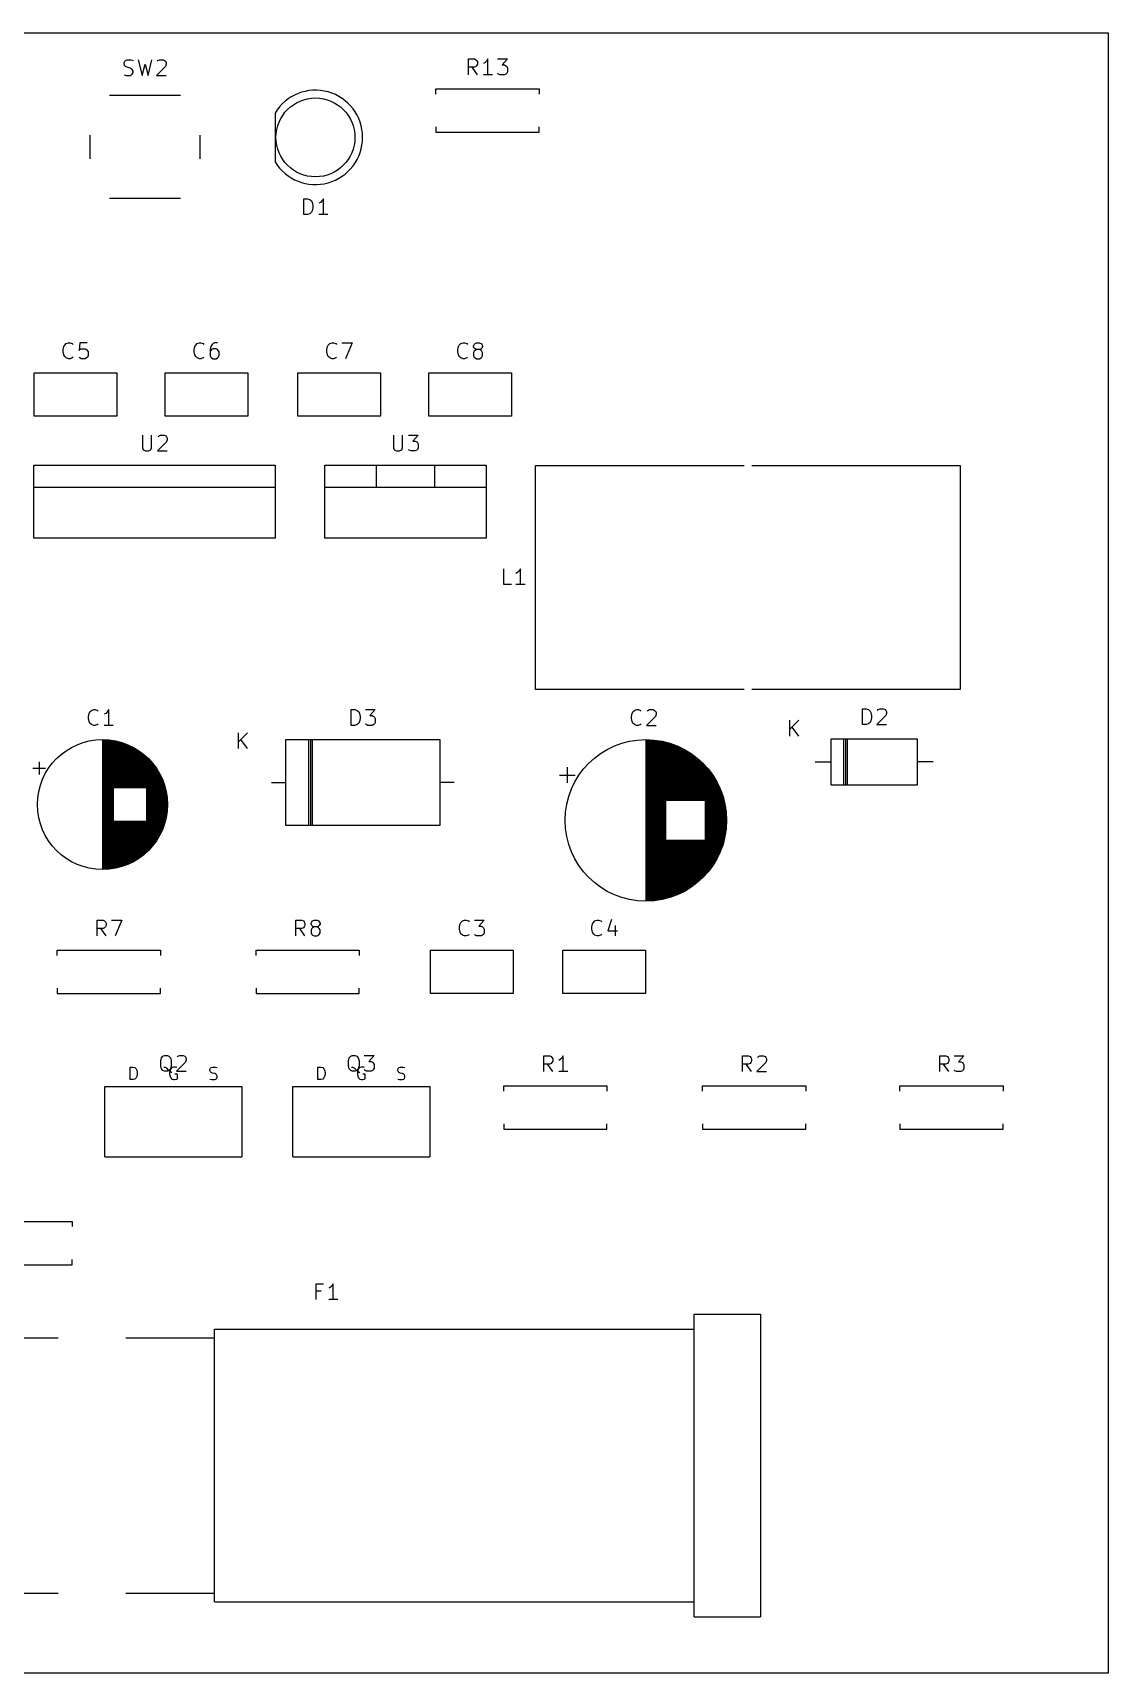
# Model space of a CAD drawing. Header units: millimetres. Extents: x 20 to 124, y -124 to -20.
# Drawn here: x 55.9 to 124, y -124 to -20 of the extents above; entities that cross this region are included whole.
import ezdxf

# ---------------------------------------------------------------- set-up
doc = ezdxf.new("R2010")
doc.units = ezdxf.units.MM
doc.layers.add('Edge.Cuts', color=254, linetype='CONTINUOUS', true_color=0xd0d2cd)
doc.layers.add('F.Silkscreen', color=41, linetype='CONTINUOUS', true_color=0xf2eda1)

msp = doc.modelspace()

# ---------------------------------------------------------------- linework, layer by layer
at = {"layer": 'Edge.Cuts', "linetype": 'CONTINUOUS'}
for p, q in [((20, -20), (124, -20)), ((124, -20), (124, -124)), ((124, -124), (20, -124))]:
    msp.add_line(p, q, dxfattribs=at)
at = {"layer": 'F.Silkscreen', "linetype": 'CONTINUOUS'}
for p, q in [((61.636667, -21.900295), (61.684286, -21.805057)), ((61.684286, -21.805057), (61.731905, -21.757438)), ((61.731905, -21.757438), (61.827143, -21.709819)), ((61.827143, -21.709819), (62.065238, -21.709819)), ((62.065238, -21.709819), (62.208095, -21.757438)), ((62.541429, -21.709819), (62.779524, -22.709819)), ((63.160476, -22.709819), (63.398572, -21.709819)), ((63.731905, -21.805057), (63.779524, -21.757438)), ((63.779524, -21.757438), (63.874762, -21.709819)), ((63.874762, -21.709819), (64.112857, -21.709819)), ((64.112857, -21.709819), (64.208095, -21.757438)), ((64.208095, -21.757438), (64.255714, -21.805057)), ((64.255714, -21.805057), (64.303333, -21.900295)), ((83.455714, -22.659819), (83.455714, -21.659819)), ((83.455714, -21.659819), (83.836666, -21.659819)), ((83.836666, -21.659819), (83.931904, -21.707438)), ((83.931904, -21.707438), (83.979523, -21.755057)), ((83.979523, -21.755057), (84.027142, -21.850295)), ((84.598571, -21.802676), (84.503333, -21.897914)), ((84.693809, -21.659819), (84.598571, -21.802676)), ((84.693809, -22.659819), (84.693809, -21.659819)), ((85.312857, -21.659819), (85.931904, -21.659819)), ((85.931904, -21.659819), (85.598571, -22.040771)), ((61.636667, -21.995533), (61.636667, -21.900295)), ((61.684286, -22.090771), (61.636667, -21.995533)), ((61.636667, -22.6622), (61.779524, -22.709819)), ((61.731905, -22.13839), (61.684286, -22.090771)), ((61.827143, -22.186009), (61.731905, -22.13839)), ((61.779524, -22.709819), (62.017619, -22.709819)), ((62.017619, -22.233628), (61.827143, -22.186009)), ((62.112857, -22.281247), (62.017619, -22.233628)), ((62.017619, -22.709819), (62.112857, -22.6622)), ((62.160476, -22.328866), (62.112857, -22.281247)), ((62.112857, -22.6622), (62.160476, -22.61458)), ((62.208095, -22.424104), (62.160476, -22.328866)), ((62.160476, -22.61458), (62.208095, -22.519342)), ((62.208095, -22.519342), (62.208095, -22.424104)), ((62.779524, -22.709819), (62.97, -21.995533)), ((62.97, -21.995533), (63.160476, -22.709819)), ((64.255714, -22.13839), (63.684286, -22.709819)), ((63.684286, -22.709819), (64.303333, -22.709819)), ((64.303333, -21.995533), (64.255714, -22.13839)), ((64.303333, -21.900295), (64.303333, -21.995533)), ((83.836666, -22.183628), (83.455714, -22.183628)), ((84.027142, -22.659819), (83.693809, -22.183628)), ((83.931904, -22.136009), (83.836666, -22.183628)), ((83.979523, -22.08839), (83.931904, -22.136009)), ((84.027142, -21.993152), (83.979523, -22.08839)), ((84.027142, -21.850295), (84.027142, -21.993152)), ((84.503333, -21.897914), (84.408095, -21.945533)), ((84.979523, -22.659819), (84.408095, -22.659819)), ((85.360476, -22.6122), (85.312857, -22.56458)), ((85.455714, -22.659819), (85.360476, -22.6122)), ((85.741428, -22.659819), (85.455714, -22.659819)), ((85.598571, -22.040771), (85.741428, -22.040771)), ((85.741428, -22.040771), (85.836666, -22.08839)), ((85.836666, -22.6122), (85.741428, -22.659819)), ((85.836666, -22.08839), (85.884285, -22.136009)), ((85.884285, -22.56458), (85.836666, -22.6122)), ((85.884285, -22.136009), (85.931904, -22.231247)), ((85.931904, -22.469342), (85.884285, -22.56458)), ((85.931904, -22.231247), (85.931904, -22.469342)), ((81.4, -23.56), (87.94, -23.56)), ((81.4, -23.89), (81.4, -23.56)), ((87.94, -23.56), (87.94, -23.89)), ((65.22, -23.98), (60.72, -23.98)), ((71.205, -25.085), (71.205, -28.175)), ((81.4, -25.97), (81.4, -26.3)), ((87.94, -26.3), (87.94, -25.97)), ((59.47, -26.48), (59.47, -27.98)), ((66.47, -27.98), (66.47, -26.48)), ((81.4, -26.3), (87.94, -26.3)), ((60.72, -30.48), (65.22, -30.48)), ((73.031905, -31.519819), (73.031905, -30.519819)), ((73.031905, -30.519819), (73.27, -30.519819)), ((73.27, -30.519819), (73.412857, -30.567438)), ((73.412857, -30.567438), (73.508095, -30.662676)), ((73.508095, -30.662676), (73.555714, -30.757914)), ((73.555714, -30.757914), (73.603333, -30.94839)), ((73.603333, -31.091247), (73.555714, -31.281723)), ((73.603333, -30.94839), (73.603333, -31.091247)), ((74.079524, -30.757914), (73.984286, -30.805533)), ((74.174762, -30.662676), (74.079524, -30.757914)), ((74.27, -30.519819), (74.174762, -30.662676)), ((74.27, -31.519819), (74.27, -30.519819)), ((73.27, -31.519819), (73.031905, -31.519819)), ((73.412857, -31.4722), (73.27, -31.519819)), ((73.508095, -31.376961), (73.412857, -31.4722)), ((73.555714, -31.281723), (73.508095, -31.376961)), ((74.555714, -31.519819), (73.984286, -31.519819)), ((57.784286, -40.08839), (57.831905, -39.897914)), ((57.784286, -40.231247), (57.784286, -40.08839)), ((57.831905, -40.421723), (57.784286, -40.231247)), ((57.831905, -39.897914), (57.879524, -39.802676)), ((57.879524, -40.516961), (57.831905, -40.421723)), ((57.879524, -39.802676), (57.974762, -39.707438)), ((57.974762, -40.6122), (57.879524, -40.516961)), ((57.974762, -39.707438), (58.117619, -39.659819)), ((58.117619, -39.659819), (58.212857, -39.659819)), ((58.212857, -39.659819), (58.355714, -39.707438)), ((58.355714, -39.707438), (58.403333, -39.755057)), ((58.831905, -39.659819), (58.784286, -40.136009)), ((58.784286, -40.136009), (58.831905, -40.08839)), ((59.308095, -39.659819), (58.831905, -39.659819)), ((58.831905, -40.08839), (58.927143, -40.040771)), ((58.927143, -40.040771), (59.165238, -40.040771)), ((59.165238, -40.040771), (59.260476, -40.08839)), ((59.260476, -40.08839), (59.308095, -40.136009)), ((59.308095, -40.136009), (59.355714, -40.231247)), ((59.355714, -40.469342), (59.308095, -40.56458)), ((59.355714, -40.231247), (59.355714, -40.469342)), ((66.084286, -40.08839), (66.131905, -39.897914)), ((66.084286, -40.231247), (66.084286, -40.08839)), ((66.131905, -40.421723), (66.084286, -40.231247)), ((66.131905, -39.897914), (66.179524, -39.802676)), ((66.179524, -40.516961), (66.131905, -40.421723)), ((66.179524, -39.802676), (66.274762, -39.707438)), ((66.274762, -40.6122), (66.179524, -40.516961)), ((66.274762, -39.707438), (66.417619, -39.659819)), ((66.417619, -39.659819), (66.512857, -39.659819)), ((66.512857, -39.659819), (66.655714, -39.707438)), ((66.655714, -39.707438), (66.703333, -39.755057)), ((67.131905, -39.897914), (67.084286, -40.08839)), ((67.084286, -40.08839), (67.084286, -40.469342)), ((67.131905, -40.136009), (67.084286, -40.231247)), ((67.084286, -40.469342), (67.131905, -40.56458)), ((67.227143, -39.755057), (67.131905, -39.897914)), ((67.179524, -40.08839), (67.131905, -40.136009)), ((67.274762, -40.040771), (67.179524, -40.08839)), ((67.274762, -39.707438), (67.227143, -39.755057)), ((67.37, -39.659819), (67.274762, -39.707438)), ((67.465238, -40.040771), (67.274762, -40.040771)), ((67.560476, -39.659819), (67.37, -39.659819)), ((67.560476, -40.08839), (67.465238, -40.040771)), ((67.608095, -40.136009), (67.560476, -40.08839)), ((67.655714, -40.231247), (67.608095, -40.136009)), ((67.608095, -40.56458), (67.655714, -40.469342)), ((67.655714, -40.469342), (67.655714, -40.231247)), ((74.484286, -40.08839), (74.531905, -39.897914)), ((74.484286, -40.231247), (74.484286, -40.08839)), ((74.531905, -40.421723), (74.484286, -40.231247)), ((74.531905, -39.897914), (74.579524, -39.802676)), ((74.579524, -40.516961), (74.531905, -40.421723)), ((74.579524, -39.802676), (74.674762, -39.707438)), ((74.674762, -40.6122), (74.579524, -40.516961)), ((74.674762, -39.707438), (74.817619, -39.659819)), ((74.817619, -39.659819), (74.912857, -39.659819)), ((74.912857, -39.659819), (75.055714, -39.707438)), ((75.055714, -39.707438), (75.103333, -39.755057)), ((75.436667, -39.659819), (76.103333, -39.659819)), ((76.103333, -39.659819), (75.674762, -40.659819)), ((82.784286, -40.08839), (82.831905, -39.897914)), ((82.784286, -40.231247), (82.784286, -40.08839)), ((82.831905, -40.421723), (82.784286, -40.231247)), ((82.831905, -39.897914), (82.879524, -39.802676)), ((82.879524, -40.516961), (82.831905, -40.421723)), ((82.879524, -39.802676), (82.974762, -39.707438)), ((82.974762, -40.6122), (82.879524, -40.516961)), ((82.974762, -39.707438), (83.117619, -39.659819)), ((83.117619, -39.659819), (83.212857, -39.659819)), ((83.212857, -39.659819), (83.355714, -39.707438)), ((83.355714, -39.707438), (83.403333, -39.755057)), ((83.784286, -39.850295), (83.831905, -39.755057)), ((83.784286, -39.897914), (83.784286, -39.850295)), ((83.831905, -39.993152), (83.784286, -39.897914)), ((83.831905, -40.183628), (83.784286, -40.278866)), ((83.784286, -40.278866), (83.784286, -40.469342)), ((83.784286, -40.469342), (83.831905, -40.56458)), ((83.831905, -39.755057), (83.879524, -39.707438)), ((83.879524, -40.040771), (83.831905, -39.993152)), ((83.879524, -40.136009), (83.831905, -40.183628)), ((83.879524, -39.707438), (83.974762, -39.659819)), ((83.974762, -40.08839), (83.879524, -40.040771)), ((83.974762, -40.08839), (83.879524, -40.136009)), ((83.974762, -39.659819), (84.165238, -39.659819)), ((84.165238, -40.08839), (83.974762, -40.08839)), ((84.165238, -39.659819), (84.260476, -39.707438)), ((84.260476, -40.040771), (84.165238, -40.08839)), ((84.260476, -40.136009), (84.165238, -40.08839)), ((84.260476, -39.707438), (84.308095, -39.755057)), ((84.308095, -39.993152), (84.260476, -40.040771)), ((84.308095, -40.183628), (84.260476, -40.136009)), ((84.308095, -39.755057), (84.355714, -39.850295)), ((84.355714, -39.897914), (84.308095, -39.993152)), ((84.355714, -40.278866), (84.308095, -40.183628)), ((84.308095, -40.56458), (84.355714, -40.469342)), ((84.355714, -39.850295), (84.355714, -39.897914)), ((84.355714, -40.469342), (84.355714, -40.278866)), ((55.95, -41.56), (61.19, -41.56)), ((55.95, -44.3), (55.95, -41.56)), ((58.117619, -40.659819), (57.974762, -40.6122)), ((58.212857, -40.659819), (58.117619, -40.659819)), ((58.355714, -40.6122), (58.212857, -40.659819)), ((58.403333, -40.56458), (58.355714, -40.6122)), ((58.831905, -40.6122), (58.784286, -40.56458)), ((58.927143, -40.659819), (58.831905, -40.6122)), ((59.165238, -40.659819), (58.927143, -40.659819)), ((59.260476, -40.6122), (59.165238, -40.659819)), ((59.308095, -40.56458), (59.260476, -40.6122)), ((61.19, -41.56), (61.19, -44.3)), ((64.25, -41.56), (69.49, -41.56)), ((64.25, -44.3), (64.25, -41.56)), ((66.417619, -40.659819), (66.274762, -40.6122)), ((66.512857, -40.659819), (66.417619, -40.659819)), ((66.655714, -40.6122), (66.512857, -40.659819)), ((66.703333, -40.56458), (66.655714, -40.6122)), ((67.131905, -40.56458), (67.179524, -40.6122)), ((67.179524, -40.6122), (67.274762, -40.659819)), ((67.274762, -40.659819), (67.465238, -40.659819)), ((67.465238, -40.659819), (67.560476, -40.6122)), ((67.560476, -40.6122), (67.608095, -40.56458)), ((69.49, -41.56), (69.49, -44.3)), ((72.65, -41.56), (77.89, -41.56)), ((72.65, -44.3), (72.65, -41.56)), ((74.817619, -40.659819), (74.674762, -40.6122)), ((74.912857, -40.659819), (74.817619, -40.659819)), ((75.055714, -40.6122), (74.912857, -40.659819)), ((75.103333, -40.56458), (75.055714, -40.6122)), ((77.89, -41.56), (77.89, -44.3)), ((80.95, -41.56), (86.19, -41.56)), ((80.95, -44.3), (80.95, -41.56)), ((83.117619, -40.659819), (82.974762, -40.6122)), ((83.212857, -40.659819), (83.117619, -40.659819)), ((83.355714, -40.6122), (83.212857, -40.659819)), ((83.403333, -40.56458), (83.355714, -40.6122)), ((83.831905, -40.56458), (83.879524, -40.6122)), ((83.879524, -40.6122), (83.974762, -40.659819)), ((83.974762, -40.659819), (84.165238, -40.659819)), ((84.165238, -40.659819), (84.260476, -40.6122)), ((84.260476, -40.6122), (84.308095, -40.56458)), ((86.19, -41.56), (86.19, -44.3)), ((61.19, -44.3), (55.95, -44.3)), ((69.49, -44.3), (64.25, -44.3)), ((77.89, -44.3), (72.65, -44.3)), ((86.19, -44.3), (80.95, -44.3)), ((62.808095, -45.509819), (62.808095, -46.319342)), ((63.379523, -46.319342), (63.379523, -45.509819)), ((63.808095, -45.605057), (63.855714, -45.557438)), ((63.855714, -45.557438), (63.950952, -45.509819)), ((63.950952, -45.509819), (64.189047, -45.509819)), ((64.189047, -45.509819), (64.284285, -45.557438)), ((64.284285, -45.557438), (64.331904, -45.605057)), ((64.331904, -45.605057), (64.379523, -45.700295)), ((64.379523, -45.700295), (64.379523, -45.795533)), ((78.708095, -45.509819), (78.708095, -46.319342)), ((79.279523, -46.319342), (79.279523, -45.509819)), ((79.660476, -45.509819), (80.279523, -45.509819)), ((80.279523, -45.509819), (79.94619, -45.890771)), ((62.808095, -46.319342), (62.855714, -46.41458)), ((62.855714, -46.41458), (62.903333, -46.4622)), ((62.903333, -46.4622), (62.998571, -46.509819)), ((62.998571, -46.509819), (63.189047, -46.509819)), ((63.189047, -46.509819), (63.284285, -46.4622)), ((63.284285, -46.4622), (63.331904, -46.41458)), ((63.331904, -46.41458), (63.379523, -46.319342)), ((64.331904, -45.93839), (63.760476, -46.509819)), ((63.760476, -46.509819), (64.379523, -46.509819)), ((64.379523, -45.795533), (64.331904, -45.93839)), ((78.708095, -46.319342), (78.755714, -46.41458)), ((78.755714, -46.41458), (78.803333, -46.4622)), ((78.803333, -46.4622), (78.898571, -46.509819)), ((78.898571, -46.509819), (79.089047, -46.509819)), ((79.089047, -46.509819), (79.184285, -46.4622)), ((79.184285, -46.4622), (79.231904, -46.41458)), ((79.231904, -46.41458), (79.279523, -46.319342)), ((79.708095, -46.4622), (79.660476, -46.41458)), ((79.803333, -46.509819), (79.708095, -46.4622)), ((80.089047, -46.509819), (79.803333, -46.509819)), ((79.94619, -45.890771), (80.089047, -45.890771)), ((80.089047, -45.890771), (80.184285, -45.93839)), ((80.184285, -46.4622), (80.089047, -46.509819)), ((80.184285, -45.93839), (80.231904, -45.986009)), ((80.231904, -46.41458), (80.184285, -46.4622)), ((80.231904, -45.986009), (80.279523, -46.081247)), ((80.279523, -46.319342), (80.231904, -46.41458)), ((80.279523, -46.081247), (80.279523, -46.319342)), ((55.92, -47.42), (71.22, -47.42)), ((55.92, -52.04), (55.92, -47.42)), ((71.22, -47.42), (71.22, -52.04)), ((74.36, -47.42), (84.58, -47.42)), ((74.36, -52.04), (74.36, -47.42)), ((77.62, -47.42), (77.62, -48.8)), ((81.32, -47.42), (81.32, -48.8)), ((84.58, -47.42), (84.58, -52.04)), ((87.715, -47.425), (100.923, -47.425)), ((87.715, -61.635), (87.715, -47.425)), ((101.417, -47.425), (114.625, -47.425)), ((114.625, -47.425), (114.625, -61.635)), ((55.92, -48.8), (71.22, -48.8)), ((74.36, -48.8), (84.58, -48.8)), ((71.22, -52.04), (55.92, -52.04)), ((84.58, -52.04), (74.36, -52.04)), ((85.712143, -54.984819), (85.712143, -53.984819)), ((86.759762, -53.984819), (86.664524, -54.127676)), ((86.759762, -54.984819), (86.759762, -53.984819)), ((86.188333, -54.984819), (85.712143, -54.984819)), ((86.569286, -54.222914), (86.474048, -54.270533)), ((87.045476, -54.984819), (86.474048, -54.984819)), ((86.664524, -54.127676), (86.569286, -54.222914)), ((100.923, -61.635), (87.715, -61.635)), ((114.625, -61.635), (101.417, -61.635)), ((59.384237, -63.33839), (59.431856, -63.147914)), ((59.384237, -63.481247), (59.384237, -63.33839)), ((59.431856, -63.147914), (59.479475, -63.052676)), ((59.479475, -63.052676), (59.574713, -62.957438)), ((59.574713, -62.957438), (59.71757, -62.909819)), ((59.71757, -62.909819), (59.812808, -62.909819)), ((59.812808, -62.909819), (59.955665, -62.957438)), ((59.955665, -62.957438), (60.003284, -63.005057)), ((60.479475, -63.147914), (60.384237, -63.195533)), ((60.574713, -63.052676), (60.479475, -63.147914)), ((60.669951, -62.909819), (60.574713, -63.052676)), ((60.669951, -63.909819), (60.669951, -62.909819)), ((76.031905, -63.909819), (76.031905, -62.909819)), ((76.031905, -62.909819), (76.27, -62.909819)), ((76.27, -62.909819), (76.412857, -62.957438)), ((76.412857, -62.957438), (76.508095, -63.052676)), ((76.508095, -63.052676), (76.555714, -63.147914)), ((76.555714, -63.147914), (76.603333, -63.33839)), ((76.603333, -63.33839), (76.603333, -63.481247)), ((76.936667, -62.909819), (77.555714, -62.909819)), ((77.555714, -62.909819), (77.222381, -63.290771)), ((77.222381, -63.290771), (77.365238, -63.290771)), ((77.365238, -63.290771), (77.460476, -63.33839)), ((77.460476, -63.33839), (77.508095, -63.386009)), ((77.508095, -63.386009), (77.555714, -63.481247)), ((93.784263, -63.33839), (93.831882, -63.147914)), ((93.784263, -63.481247), (93.784263, -63.33839)), ((93.831882, -63.147914), (93.879501, -63.052676)), ((93.879501, -63.052676), (93.974739, -62.957438)), ((93.974739, -62.957438), (94.117596, -62.909819)), ((94.117596, -62.909819), (94.212834, -62.909819)), ((94.212834, -62.909819), (94.355691, -62.957438)), ((94.355691, -62.957438), (94.40331, -63.005057)), ((95.308072, -63.33839), (94.736644, -63.909819)), ((94.784263, -63.005057), (94.831882, -62.957438)), ((94.831882, -62.957438), (94.92712, -62.909819)), ((94.92712, -62.909819), (95.165215, -62.909819)), ((95.165215, -62.909819), (95.260453, -62.957438)), ((95.260453, -62.957438), (95.308072, -63.005057)), ((95.308072, -63.005057), (95.355691, -63.100295)), ((95.355691, -63.195533), (95.308072, -63.33839)), ((95.355691, -63.100295), (95.355691, -63.195533)), ((108.431905, -63.859819), (108.431905, -62.859819)), ((108.431905, -62.859819), (108.67, -62.859819)), ((108.67, -62.859819), (108.812857, -62.907438)), ((108.812857, -62.907438), (108.908095, -63.002676)), ((108.908095, -63.002676), (108.955714, -63.097914)), ((108.955714, -63.097914), (109.003333, -63.28839)), ((109.003333, -63.431247), (108.955714, -63.621723)), ((109.003333, -63.28839), (109.003333, -63.431247)), ((109.908095, -63.28839), (109.336667, -63.859819)), ((109.384286, -62.955057), (109.431905, -62.907438)), ((109.431905, -62.907438), (109.527143, -62.859819)), ((109.527143, -62.859819), (109.765238, -62.859819)), ((109.765238, -62.859819), (109.860476, -62.907438)), ((109.860476, -62.907438), (109.908095, -62.955057)), ((109.908095, -62.955057), (109.955714, -63.050295)), ((109.955714, -63.145533), (109.908095, -63.28839)), ((109.955714, -63.050295), (109.955714, -63.145533)), ((59.431856, -63.671723), (59.384237, -63.481247)), ((59.479475, -63.766961), (59.431856, -63.671723)), ((59.574713, -63.8622), (59.479475, -63.766961)), ((59.71757, -63.909819), (59.574713, -63.8622)), ((59.812808, -63.909819), (59.71757, -63.909819)), ((59.955665, -63.8622), (59.812808, -63.909819)), ((60.003284, -63.81458), (59.955665, -63.8622)), ((60.955665, -63.909819), (60.384237, -63.909819)), ((68.888095, -65.384819), (68.888095, -64.384819)), ((69.459523, -64.384819), (68.888095, -64.956247)), ((76.27, -63.909819), (76.031905, -63.909819)), ((76.412857, -63.8622), (76.27, -63.909819)), ((76.508095, -63.766961), (76.412857, -63.8622)), ((76.555714, -63.671723), (76.508095, -63.766961)), ((76.603333, -63.481247), (76.555714, -63.671723)), ((76.984286, -63.8622), (76.936667, -63.81458)), ((77.079524, -63.909819), (76.984286, -63.8622)), ((77.365238, -63.909819), (77.079524, -63.909819)), ((77.460476, -63.8622), (77.365238, -63.909819)), ((77.508095, -63.81458), (77.460476, -63.8622)), ((77.555714, -63.719342), (77.508095, -63.81458)), ((77.555714, -63.481247), (77.555714, -63.719342)), ((93.831882, -63.671723), (93.784263, -63.481247)), ((93.879501, -63.766961), (93.831882, -63.671723)), ((93.974739, -63.8622), (93.879501, -63.766961)), ((94.117596, -63.909819), (93.974739, -63.8622)), ((94.212834, -63.909819), (94.117596, -63.909819)), ((94.355691, -63.8622), (94.212834, -63.909819)), ((94.40331, -63.81458), (94.355691, -63.8622)), ((94.736644, -63.909819), (95.355691, -63.909819)), ((103.828095, -64.584819), (103.828095, -63.584819)), ((104.399523, -63.584819), (103.828095, -64.156247)), ((104.399523, -64.584819), (103.970952, -64.01339)), ((108.67, -63.859819), (108.431905, -63.859819)), ((108.812857, -63.8122), (108.67, -63.859819)), ((108.908095, -63.716961), (108.812857, -63.8122)), ((108.955714, -63.621723), (108.908095, -63.716961)), ((109.336667, -63.859819), (109.955714, -63.859819)), ((60.2673, -64.85), (60.2673, -73.01)), ((60.3073, -64.85), (60.3073, -73.01)), ((60.3473, -64.851), (60.3473, -73.009)), ((60.3873, -64.852), (60.3873, -73.008)), ((60.4273, -64.853), (60.4273, -73.007)), ((60.4673, -64.855), (60.4673, -73.005)), ((60.5073, -64.857), (60.5073, -73.003)), ((60.5473, -64.86), (60.5473, -73)), ((60.5873, -64.862), (60.5873, -72.998)), ((60.6273, -64.866), (60.6273, -72.994)), ((60.6673, -64.869), (60.6673, -72.991)), ((60.7073, -64.874), (60.7073, -72.986)), ((60.7473, -64.878), (60.7473, -72.982)), ((60.7873, -64.883), (60.7873, -72.977)), ((60.8273, -64.888), (60.8273, -72.972)), ((60.8673, -64.894), (60.8673, -72.966)), ((60.9073, -64.9), (60.9073, -72.96)), ((60.9473, -64.907), (60.9473, -72.953)), ((60.9873, -64.913), (60.9873, -67.89)), ((61.0273, -64.921), (61.0273, -67.89)), ((61.0673, -64.928), (61.0673, -67.89)), ((61.1073, -64.937), (61.1073, -67.89)), ((61.1473, -64.945), (61.1473, -67.89)), ((61.1873, -64.954), (61.1873, -67.89)), ((61.2273, -64.963), (61.2273, -67.89)), ((61.2673, -64.973), (61.2673, -67.89)), ((61.3073, -64.983), (61.3073, -67.89)), ((61.3473, -64.994), (61.3473, -67.89)), ((61.3873, -65.005), (61.3873, -67.89)), ((61.4273, -65.017), (61.4273, -67.89)), ((61.4673, -65.029), (61.4673, -67.89)), ((61.5073, -65.041), (61.5073, -67.89)), ((61.5473, -65.054), (61.5473, -67.89)), ((61.5873, -65.067), (61.5873, -67.89)), ((61.6273, -65.081), (61.6273, -67.89)), ((61.6673, -65.095), (61.6673, -67.89)), ((61.7073, -65.11), (61.7073, -67.89)), ((61.7473, -65.125), (61.7473, -67.89)), ((61.7873, -65.141), (61.7873, -67.89)), ((61.8273, -65.157), (61.8273, -67.89)), ((61.8673, -65.173), (61.8673, -67.89)), ((61.9073, -65.19), (61.9073, -67.89)), ((61.9473, -65.208), (61.9473, -67.89)), ((61.9873, -65.226), (61.9873, -67.89)), ((62.0273, -65.245), (62.0273, -67.89)), ((62.0673, -65.264), (62.0673, -67.89)), ((62.1073, -65.284), (62.1073, -67.89)), ((62.1473, -65.304), (62.1473, -67.89)), ((62.1873, -65.325), (62.1873, -67.89)), ((62.2273, -65.346), (62.2273, -67.89)), ((62.2673, -65.368), (62.2673, -67.89)), ((62.3073, -65.391), (62.3073, -67.89)), ((62.3473, -65.414), (62.3473, -67.89)), ((62.3873, -65.437), (62.3873, -67.89)), ((62.4273, -65.462), (62.4273, -67.89)), ((62.4673, -65.487), (62.4673, -67.89)), ((62.5073, -65.512), (62.5073, -67.89)), ((69.459523, -65.384819), (69.030952, -64.81339)), ((71.9, -64.81), (81.64, -64.81)), ((71.9, -70.25), (71.9, -64.81)), ((73.325, -64.81), (73.325, -70.25)), ((73.445, -64.81), (73.445, -70.25)), ((73.565, -64.81), (73.565, -70.25)), ((81.64, -64.81), (81.64, -70.25)), ((94.7023, -64.85), (94.7023, -75.01)), ((94.7423, -64.85), (94.7423, -75.01)), ((94.7823, -64.851), (94.7823, -75.009)), ((94.8223, -64.851), (94.8223, -75.009)), ((94.8623, -64.853), (94.8623, -75.007)), ((94.9023, -64.854), (94.9023, -75.006)), ((94.9423, -64.856), (94.9423, -75.004)), ((94.9823, -64.858), (94.9823, -75.002)), ((95.0223, -64.86), (95.0223, -75)), ((95.0623, -64.863), (95.0623, -74.997)), ((95.1023, -64.866), (95.1023, -74.994)), ((95.1423, -64.869), (95.1423, -74.991)), ((95.1823, -64.873), (95.1823, -74.987)), ((95.2223, -64.876), (95.2223, -74.984)), ((95.2623, -64.881), (95.2623, -74.979)), ((95.3023, -64.885), (95.3023, -74.975)), ((95.3423, -64.89), (95.3423, -74.97)), ((95.3823, -64.895), (95.3823, -74.965)), ((95.4223, -64.901), (95.4223, -74.959)), ((95.4623, -64.907), (95.4623, -74.953)), ((95.5023, -64.913), (95.5023, -74.947)), ((95.5423, -64.919), (95.5423, -74.941)), ((95.5823, -64.926), (95.5823, -74.934)), ((95.6223, -64.933), (95.6223, -74.927)), ((95.6623, -64.941), (95.6623, -74.919)), ((95.7023, -64.949), (95.7023, -74.911)), ((95.7423, -64.957), (95.7423, -74.903)), ((95.7823, -64.965), (95.7823, -74.895)), ((95.8223, -64.974), (95.8223, -74.886)), ((95.8623, -64.983), (95.8623, -74.877)), ((95.9023, -64.993), (95.9023, -74.867)), ((95.9423, -65.002), (95.9423, -74.858)), ((95.9823, -65.013), (95.9823, -68.69)), ((96.0223, -65.023), (96.0223, -68.69)), ((96.0623, -65.034), (96.0623, -68.69)), ((96.1023, -65.045), (96.1023, -68.69)), ((96.1423, -65.057), (96.1423, -68.69)), ((96.1823, -65.069), (96.1823, -68.69)), ((96.2223, -65.081), (96.2223, -68.69)), ((96.2623, -65.093), (96.2623, -68.69)), ((96.3023, -65.106), (96.3023, -68.69)), ((96.3423, -65.12), (96.3423, -68.69)), ((96.3823, -65.133), (96.3823, -68.69)), ((96.4223, -65.148), (96.4223, -68.69)), ((96.4623, -65.162), (96.4623, -68.69)), ((96.5023, -65.177), (96.5023, -68.69)), ((96.5423, -65.192), (96.5423, -68.69)), ((96.5823, -65.208), (96.5823, -68.69)), ((96.6223, -65.224), (96.6223, -68.69)), ((96.6623, -65.24), (96.6623, -68.69)), ((96.7023, -65.257), (96.7023, -68.69)), ((96.7423, -65.274), (96.7423, -68.69)), ((96.7823, -65.292), (96.7823, -68.69)), ((96.8223, -65.31), (96.8223, -68.69)), ((96.8623, -65.328), (96.8623, -68.69)), ((96.9023, -65.347), (96.9023, -68.69)), ((96.9423, -65.366), (96.9423, -68.69)), ((96.9823, -65.386), (96.9823, -68.69)), ((97.0223, -65.406), (97.0223, -68.69)), ((97.0623, -65.426), (97.0623, -68.69)), ((97.1023, -65.447), (97.1023, -68.69)), ((97.1423, -65.469), (97.1423, -68.69)), ((97.1823, -65.491), (97.1823, -68.69)), ((97.2223, -65.513), (97.2223, -68.69)), ((106.45, -64.76), (111.89, -64.76)), ((106.45, -67.7), (106.45, -64.76)), ((107.23, -64.76), (107.23, -67.7)), ((107.35, -64.76), (107.35, -67.7)), ((107.47, -64.76), (107.47, -67.7)), ((111.89, -64.76), (111.89, -67.7)), ((56.257602, -66.215), (56.257602, -67.015)), ((62.5473, -65.538), (62.5473, -67.89)), ((62.5873, -65.565), (62.5873, -67.89)), ((62.6273, -65.593), (62.6273, -67.89)), ((62.6673, -65.621), (62.6673, -67.89)), ((62.7073, -65.65), (62.7073, -67.89)), ((62.7473, -65.68), (62.7473, -67.89)), ((62.7873, -65.711), (62.7873, -67.89)), ((62.8273, -65.742), (62.8273, -67.89)), ((62.8673, -65.774), (62.8673, -67.89)), ((62.9073, -65.807), (62.9073, -67.89)), ((62.9473, -65.841), (62.9473, -67.89)), ((62.9873, -65.875), (62.9873, -67.89)), ((63.0273, -65.911), (63.0273, -67.89)), ((63.0673, -65.948), (63.0673, -71.912)), ((63.1073, -65.985), (63.1073, -71.875)), ((63.1473, -66.024), (63.1473, -71.836)), ((63.1873, -66.063), (63.1873, -71.797)), ((63.2273, -66.104), (63.2273, -71.756)), ((63.2673, -66.146), (63.2673, -71.714)), ((63.3073, -66.189), (63.3073, -71.671)), ((63.3473, -66.234), (63.3473, -71.626)), ((63.3873, -66.279), (63.3873, -71.581)), ((63.4273, -66.326), (63.4273, -71.534)), ((63.4673, -66.375), (63.4673, -71.485)), ((63.5073, -66.425), (63.5073, -71.435)), ((63.5473, -66.477), (63.5473, -71.383)), ((63.5873, -66.53), (63.5873, -71.33)), ((89.722654, -66.555), (89.722654, -67.555)), ((97.2623, -65.536), (97.2623, -68.69)), ((97.3023, -65.559), (97.3023, -68.69)), ((97.3423, -65.583), (97.3423, -68.69)), ((97.3823, -65.607), (97.3823, -68.69)), ((97.4223, -65.632), (97.4223, -68.69)), ((97.4623, -65.658), (97.4623, -68.69)), ((97.5023, -65.683), (97.5023, -68.69)), ((97.5423, -65.71), (97.5423, -68.69)), ((97.5823, -65.737), (97.5823, -68.69)), ((97.6223, -65.764), (97.6223, -68.69)), ((97.6623, -65.792), (97.6623, -68.69)), ((97.7023, -65.821), (97.7023, -68.69)), ((97.7423, -65.85), (97.7423, -68.69)), ((97.7823, -65.88), (97.7823, -68.69)), ((97.8223, -65.91), (97.8223, -68.69)), ((97.8623, -65.942), (97.8623, -68.69)), ((97.9023, -65.973), (97.9023, -68.69)), ((97.9423, -66.006), (97.9423, -68.69)), ((97.9823, -66.039), (97.9823, -68.69)), ((98.0223, -66.072), (98.0223, -68.69)), ((98.0623, -66.107), (98.0623, -68.69)), ((98.1023, -66.142), (98.1023, -68.69)), ((98.1423, -66.178), (98.1423, -68.69)), ((98.1823, -66.214), (98.1823, -68.69)), ((98.2223, -66.252), (98.2223, -68.69)), ((98.2623, -66.29), (98.2623, -68.69)), ((98.3023, -66.329), (98.3023, -68.69)), ((98.3423, -66.369), (98.3423, -68.69)), ((98.3823, -66.41), (98.3823, -68.69)), ((98.4223, -66.452), (98.4223, -68.69)), ((98.4623, -66.495), (98.4623, -73.365)), ((98.5023, -66.539), (98.5023, -73.321)), ((105.43, -66.23), (106.45, -66.23)), ((112.91, -66.23), (111.89, -66.23)), ((55.857602, -66.615), (56.657602, -66.615)), ((63.6273, -66.586), (63.6273, -71.274)), ((63.6673, -66.643), (63.6673, -71.217)), ((63.7073, -66.703), (63.7073, -71.157)), ((63.7473, -66.765), (63.7473, -71.095)), ((63.7873, -66.829), (63.7873, -71.031)), ((63.8273, -66.896), (63.8273, -70.964)), ((63.8673, -66.966), (63.8673, -70.894)), ((63.9073, -67.04), (63.9073, -70.82)), ((63.9473, -67.117), (63.9473, -70.743)), ((63.9873, -67.199), (63.9873, -70.661)), ((64.0273, -67.286), (64.0273, -70.574)), ((64.0673, -67.378), (64.0673, -70.482)), ((64.1073, -67.477), (64.1073, -70.383)), ((64.1473, -67.584), (64.1473, -70.276)), ((70.99, -67.53), (71.9, -67.53)), ((82.55, -67.53), (81.64, -67.53)), ((89.222654, -67.055), (90.222654, -67.055)), ((98.5423, -66.583), (98.5423, -73.277)), ((98.5823, -66.629), (98.5823, -73.231)), ((98.6223, -66.676), (98.6223, -73.184)), ((98.6623, -66.725), (98.6623, -73.135)), ((98.7023, -66.774), (98.7023, -73.086)), ((98.7423, -66.825), (98.7423, -73.035)), ((98.7823, -66.877), (98.7823, -72.983)), ((98.8223, -66.93), (98.8223, -72.93)), ((98.8623, -66.985), (98.8623, -72.875)), ((98.9023, -67.042), (98.9023, -72.818)), ((98.9423, -67.1), (98.9423, -72.76)), ((98.9823, -67.16), (98.9823, -72.7)), ((99.0223, -67.222), (99.0223, -72.638)), ((99.0623, -67.286), (99.0623, -72.574)), ((99.1023, -67.352), (99.1023, -72.508)), ((99.1423, -67.42), (99.1423, -72.44)), ((99.1823, -67.491), (99.1823, -72.369)), ((99.2223, -67.565), (99.2223, -72.295)), ((64.1873, -67.702), (64.1873, -70.158)), ((64.2273, -67.833), (64.2273, -70.027)), ((64.2673, -67.983), (64.2673, -69.877)), ((64.3073, -68.162), (64.3073, -69.698)), ((64.3473, -68.397), (64.3473, -69.463)), ((99.2623, -67.642), (99.2623, -72.218)), ((99.3023, -67.722), (99.3023, -72.138)), ((99.3423, -67.806), (99.3423, -72.054)), ((99.3823, -67.893), (99.3823, -71.967)), ((99.4223, -67.986), (99.4223, -71.874)), ((99.4623, -68.084), (99.4623, -71.776)), ((99.5023, -68.188), (99.5023, -71.672)), ((99.5423, -68.3), (99.5423, -71.56)), ((99.5823, -68.421), (99.5823, -71.439)), ((99.6223, -68.553), (99.6223, -71.307)), ((111.89, -67.7), (106.45, -67.7)), ((99.6623, -68.7), (99.6623, -71.16)), ((99.7023, -68.868), (99.7023, -70.992)), ((99.7423, -69.068), (99.7423, -70.792)), ((99.7823, -69.331), (99.7823, -70.529)), ((60.9873, -69.97), (60.9873, -72.947)), ((61.0273, -69.97), (61.0273, -72.939)), ((61.0673, -69.97), (61.0673, -72.932)), ((61.1073, -69.97), (61.1073, -72.923)), ((61.1473, -69.97), (61.1473, -72.915)), ((61.1873, -69.97), (61.1873, -72.906)), ((61.2273, -69.97), (61.2273, -72.897)), ((61.2673, -69.97), (61.2673, -72.887)), ((61.3073, -69.97), (61.3073, -72.877)), ((61.3473, -69.97), (61.3473, -72.866)), ((61.3873, -69.97), (61.3873, -72.855)), ((61.4273, -69.97), (61.4273, -72.843)), ((61.4673, -69.97), (61.4673, -72.831)), ((61.5073, -69.97), (61.5073, -72.819)), ((61.5473, -69.97), (61.5473, -72.806)), ((61.5873, -69.97), (61.5873, -72.793)), ((61.6273, -69.97), (61.6273, -72.779)), ((61.6673, -69.97), (61.6673, -72.765)), ((61.7073, -69.97), (61.7073, -72.75)), ((61.7473, -69.97), (61.7473, -72.735)), ((61.7873, -69.97), (61.7873, -72.719)), ((61.8273, -69.97), (61.8273, -72.703)), ((61.8673, -69.97), (61.8673, -72.687)), ((61.9073, -69.97), (61.9073, -72.67)), ((61.9473, -69.97), (61.9473, -72.652)), ((61.9873, -69.97), (61.9873, -72.634)), ((62.0273, -69.97), (62.0273, -72.615)), ((62.0673, -69.97), (62.0673, -72.596)), ((62.1073, -69.97), (62.1073, -72.576)), ((62.1473, -69.97), (62.1473, -72.556)), ((62.1873, -69.97), (62.1873, -72.535)), ((62.2273, -69.97), (62.2273, -72.514)), ((62.2673, -69.97), (62.2673, -72.492)), ((62.3073, -69.97), (62.3073, -72.469)), ((62.3473, -69.97), (62.3473, -72.446)), ((62.3873, -69.97), (62.3873, -72.423)), ((62.4273, -69.97), (62.4273, -72.398)), ((62.4673, -69.97), (62.4673, -72.373)), ((62.5073, -69.97), (62.5073, -72.348)), ((62.5473, -69.97), (62.5473, -72.322)), ((62.5873, -69.97), (62.5873, -72.295)), ((62.6273, -69.97), (62.6273, -72.267)), ((62.6673, -69.97), (62.6673, -72.239)), ((62.7073, -69.97), (62.7073, -72.21)), ((62.7473, -69.97), (62.7473, -72.18)), ((62.7873, -69.97), (62.7873, -72.149)), ((62.8273, -69.97), (62.8273, -72.118)), ((62.8673, -69.97), (62.8673, -72.086)), ((62.9073, -69.97), (62.9073, -72.053)), ((62.9473, -69.97), (62.9473, -72.019)), ((62.9873, -69.97), (62.9873, -71.985)), ((63.0273, -69.97), (63.0273, -71.949)), ((81.64, -70.25), (71.9, -70.25)), ((95.9823, -71.17), (95.9823, -74.847)), ((96.0223, -71.17), (96.0223, -74.837)), ((96.0623, -71.17), (96.0623, -74.826)), ((96.1023, -71.17), (96.1023, -74.815)), ((96.1423, -71.17), (96.1423, -74.803)), ((96.1823, -71.17), (96.1823, -74.791)), ((96.2223, -71.17), (96.2223, -74.779)), ((96.2623, -71.17), (96.2623, -74.767)), ((96.3023, -71.17), (96.3023, -74.754)), ((96.3423, -71.17), (96.3423, -74.74)), ((96.3823, -71.17), (96.3823, -74.727)), ((96.4223, -71.17), (96.4223, -74.712)), ((96.4623, -71.17), (96.4623, -74.698)), ((96.5023, -71.17), (96.5023, -74.683)), ((96.5423, -71.17), (96.5423, -74.668)), ((96.5823, -71.17), (96.5823, -74.652)), ((96.6223, -71.17), (96.6223, -74.636)), ((96.6623, -71.17), (96.6623, -74.62)), ((96.7023, -71.17), (96.7023, -74.603)), ((96.7423, -71.17), (96.7423, -74.586)), ((96.7823, -71.17), (96.7823, -74.568)), ((96.8223, -71.17), (96.8223, -74.55)), ((96.8623, -71.17), (96.8623, -74.532)), ((96.9023, -71.17), (96.9023, -74.513)), ((96.9423, -71.17), (96.9423, -74.494)), ((96.9823, -71.17), (96.9823, -74.474)), ((97.0223, -71.17), (97.0223, -74.454)), ((97.0623, -71.17), (97.0623, -74.434)), ((97.1023, -71.17), (97.1023, -74.413)), ((97.1423, -71.17), (97.1423, -74.391)), ((97.1823, -71.17), (97.1823, -74.369)), ((97.2223, -71.17), (97.2223, -74.347)), ((97.2623, -71.17), (97.2623, -74.324)), ((97.3023, -71.17), (97.3023, -74.301)), ((97.3423, -71.17), (97.3423, -74.277)), ((97.3823, -71.17), (97.3823, -74.253)), ((97.4223, -71.17), (97.4223, -74.228)), ((97.4623, -71.17), (97.4623, -74.202)), ((97.5023, -71.17), (97.5023, -74.177)), ((97.5423, -71.17), (97.5423, -74.15)), ((97.5823, -71.17), (97.5823, -74.123)), ((97.6223, -71.17), (97.6223, -74.096)), ((97.6623, -71.17), (97.6623, -74.068)), ((97.7023, -71.17), (97.7023, -74.039)), ((97.7423, -71.17), (97.7423, -74.01)), ((97.7823, -71.17), (97.7823, -73.98)), ((97.8223, -71.17), (97.8223, -73.95)), ((97.8623, -71.17), (97.8623, -73.918)), ((97.9023, -71.17), (97.9023, -73.887)), ((97.9423, -71.17), (97.9423, -73.854)), ((97.9823, -71.17), (97.9823, -73.821)), ((98.0223, -71.17), (98.0223, -73.788)), ((98.0623, -71.17), (98.0623, -73.753)), ((98.1023, -71.17), (98.1023, -73.718)), ((98.1423, -71.17), (98.1423, -73.682)), ((98.1823, -71.17), (98.1823, -73.646)), ((98.2223, -71.17), (98.2223, -73.608)), ((98.2623, -71.17), (98.2623, -73.57)), ((98.3023, -71.17), (98.3023, -73.531)), ((98.3423, -71.17), (98.3423, -73.491)), ((98.3823, -71.17), (98.3823, -73.45)), ((98.4223, -71.17), (98.4223, -73.408)), ((59.931905, -77.259819), (59.931905, -76.259819)), ((59.931905, -76.259819), (60.312857, -76.259819)), ((60.312857, -76.783628), (59.931905, -76.783628)), ((60.503333, -77.259819), (60.17, -76.783628)), ((60.312857, -76.259819), (60.408095, -76.307438)), ((60.408095, -76.736009), (60.312857, -76.783628)), ((60.408095, -76.307438), (60.455714, -76.355057)), ((60.455714, -76.68839), (60.408095, -76.736009)), ((60.455714, -76.355057), (60.503333, -76.450295)), ((60.503333, -76.593152), (60.455714, -76.68839)), ((60.503333, -76.450295), (60.503333, -76.593152)), ((60.836667, -76.259819), (61.503333, -76.259819)), ((61.503333, -76.259819), (61.074762, -77.259819)), ((72.531905, -77.259819), (72.531905, -76.259819)), ((72.531905, -76.259819), (72.912857, -76.259819)), ((72.912857, -76.783628), (72.531905, -76.783628)), ((73.103333, -77.259819), (72.77, -76.783628)), ((72.912857, -76.259819), (73.008095, -76.307438)), ((73.008095, -76.736009), (72.912857, -76.783628)), ((73.008095, -76.307438), (73.055714, -76.355057)), ((73.055714, -76.68839), (73.008095, -76.736009)), ((73.055714, -76.355057), (73.103333, -76.450295)), ((73.103333, -76.593152), (73.055714, -76.68839)), ((73.103333, -76.450295), (73.103333, -76.593152)), ((73.484286, -76.450295), (73.531905, -76.355057)), ((73.484286, -76.497914), (73.484286, -76.450295)), ((73.531905, -76.593152), (73.484286, -76.497914)), ((73.531905, -76.783628), (73.484286, -76.878866)), ((73.484286, -76.878866), (73.484286, -77.069342)), ((73.531905, -76.355057), (73.579524, -76.307438)), ((73.579524, -76.640771), (73.531905, -76.593152)), ((73.579524, -76.736009), (73.531905, -76.783628)), ((73.579524, -76.307438), (73.674762, -76.259819)), ((73.674762, -76.68839), (73.579524, -76.640771)), ((73.674762, -76.68839), (73.579524, -76.736009)), ((73.674762, -76.259819), (73.865238, -76.259819)), ((73.865238, -76.68839), (73.674762, -76.68839)), ((73.865238, -76.259819), (73.960476, -76.307438)), ((73.960476, -76.640771), (73.865238, -76.68839)), ((73.960476, -76.736009), (73.865238, -76.68839)), ((73.960476, -76.307438), (74.008095, -76.355057)), ((74.008095, -76.593152), (73.960476, -76.640771)), ((74.008095, -76.783628), (73.960476, -76.736009)), ((74.008095, -76.355057), (74.055714, -76.450295)), ((74.055714, -76.497914), (74.008095, -76.593152)), ((74.055714, -76.878866), (74.008095, -76.783628)), ((74.055714, -76.450295), (74.055714, -76.497914)), ((74.055714, -77.069342), (74.055714, -76.878866)), ((82.884286, -76.68839), (82.931905, -76.497914)), ((82.884286, -76.831247), (82.884286, -76.68839)), ((82.931905, -77.021723), (82.884286, -76.831247)), ((82.931905, -76.497914), (82.979524, -76.402676)), ((82.979524, -76.402676), (83.074762, -76.307438)), ((83.074762, -76.307438), (83.217619, -76.259819)), ((83.217619, -76.259819), (83.312857, -76.259819)), ((83.312857, -76.259819), (83.455714, -76.307438)), ((83.455714, -76.307438), (83.503333, -76.355057)), ((83.836667, -76.259819), (84.455714, -76.259819)), ((84.455714, -76.259819), (84.122381, -76.640771)), ((84.122381, -76.640771), (84.265238, -76.640771)), ((84.265238, -76.640771), (84.360476, -76.68839)), ((84.360476, -76.68839), (84.408095, -76.736009)), ((84.408095, -76.736009), (84.455714, -76.831247)), ((84.455714, -76.831247), (84.455714, -77.069342)), ((91.284286, -76.68839), (91.331905, -76.497914)), ((91.284286, -76.831247), (91.284286, -76.68839)), ((91.331905, -77.021723), (91.284286, -76.831247)), ((91.331905, -76.497914), (91.379524, -76.402676)), ((91.379524, -76.402676), (91.474762, -76.307438)), ((91.474762, -76.307438), (91.617619, -76.259819)), ((91.617619, -76.259819), (91.712857, -76.259819)), ((91.712857, -76.259819), (91.855714, -76.307438)), ((91.855714, -76.307438), (91.903333, -76.355057)), ((92.522381, -76.2122), (92.284286, -76.926485)), ((92.284286, -76.926485), (92.903333, -76.926485)), ((92.760476, -76.593152), (92.760476, -77.259819)), ((73.484286, -77.069342), (73.531905, -77.16458)), ((73.531905, -77.16458), (73.579524, -77.2122)), ((73.579524, -77.2122), (73.674762, -77.259819)), ((73.674762, -77.259819), (73.865238, -77.259819)), ((73.865238, -77.259819), (73.960476, -77.2122)), ((73.960476, -77.2122), (74.008095, -77.16458)), ((74.008095, -77.16458), (74.055714, -77.069342)), ((82.979524, -77.116961), (82.931905, -77.021723)), ((83.074762, -77.2122), (82.979524, -77.116961)), ((83.217619, -77.259819), (83.074762, -77.2122)), ((83.312857, -77.259819), (83.217619, -77.259819)), ((83.455714, -77.2122), (83.312857, -77.259819)), ((83.503333, -77.16458), (83.455714, -77.2122)), ((83.884286, -77.2122), (83.836667, -77.16458)), ((83.979524, -77.259819), (83.884286, -77.2122)), ((84.265238, -77.259819), (83.979524, -77.259819)), ((84.360476, -77.2122), (84.265238, -77.259819)), ((84.408095, -77.16458), (84.360476, -77.2122)), ((84.455714, -77.069342), (84.408095, -77.16458)), ((91.379524, -77.116961), (91.331905, -77.021723)), ((91.474762, -77.2122), (91.379524, -77.116961)), ((91.617619, -77.259819), (91.474762, -77.2122)), ((91.712857, -77.259819), (91.617619, -77.259819)), ((91.855714, -77.2122), (91.712857, -77.259819)), ((91.903333, -77.16458), (91.855714, -77.2122)), ((57.4, -78.16), (63.94, -78.16)), ((57.4, -78.49), (57.4, -78.16)), ((63.94, -78.16), (63.94, -78.49)), ((70, -78.16), (76.54, -78.16)), ((70, -78.49), (70, -78.16)), ((76.54, -78.16), (76.54, -78.49)), ((81.05, -78.16), (86.29, -78.16)), ((81.05, -80.9), (81.05, -78.16)), ((86.29, -78.16), (86.29, -80.9)), ((89.45, -78.16), (94.69, -78.16)), ((89.45, -80.9), (89.45, -78.16)), ((94.69, -78.16), (94.69, -80.9)), ((57.4, -80.57), (57.4, -80.9)), ((57.4, -80.9), (63.94, -80.9)), ((63.94, -80.9), (63.94, -80.57)), ((70, -80.57), (70, -80.9)), ((70, -80.9), (76.54, -80.9)), ((76.54, -80.9), (76.54, -80.57)), ((86.29, -80.9), (81.05, -80.9)), ((94.69, -80.9), (89.45, -80.9)), ((63.960476, -85.168152), (64.008095, -84.977676)), ((63.960476, -85.501485), (63.960476, -85.168152)), ((64.008095, -84.977676), (64.103333, -84.882438)), ((64.103333, -84.882438), (64.198571, -84.834819)), ((64.198571, -84.834819), (64.389047, -84.834819)), ((64.389047, -84.834819), (64.484285, -84.882438)), ((64.484285, -84.882438), (64.579523, -84.977676)), ((64.579523, -84.977676), (64.627142, -85.168152)), ((64.627142, -85.168152), (64.627142, -85.501485)), ((65.531904, -85.26339), (64.960476, -85.834819)), ((65.008095, -84.930057), (65.055714, -84.882438)), ((65.055714, -84.882438), (65.150952, -84.834819)), ((65.150952, -84.834819), (65.389047, -84.834819)), ((65.389047, -84.834819), (65.484285, -84.882438)), ((65.484285, -84.882438), (65.531904, -84.930057)), ((65.531904, -84.930057), (65.579523, -85.025295)), ((65.579523, -85.120533), (65.531904, -85.26339)), ((65.579523, -85.025295), (65.579523, -85.120533)), ((75.860476, -85.168152), (75.908095, -84.977676)), ((75.860476, -85.501485), (75.860476, -85.168152)), ((75.908095, -84.977676), (76.003333, -84.882438)), ((76.003333, -84.882438), (76.098571, -84.834819)), ((76.098571, -84.834819), (76.289047, -84.834819)), ((76.289047, -84.834819), (76.384285, -84.882438)), ((76.384285, -84.882438), (76.479523, -84.977676)), ((76.479523, -84.977676), (76.527142, -85.168152)), ((76.527142, -85.168152), (76.527142, -85.501485)), ((76.860476, -84.834819), (77.479523, -84.834819)), ((77.479523, -84.834819), (77.14619, -85.215771)), ((77.14619, -85.215771), (77.289047, -85.215771)), ((77.289047, -85.215771), (77.384285, -85.26339)), ((77.384285, -85.26339), (77.431904, -85.311009)), ((88.231905, -85.859819), (88.231905, -84.859819)), ((88.231905, -84.859819), (88.612857, -84.859819)), ((88.612857, -84.859819), (88.708095, -84.907438)), ((88.708095, -84.907438), (88.755714, -84.955057)), ((88.755714, -84.955057), (88.803333, -85.050295)), ((88.803333, -85.193152), (88.755714, -85.28839)), ((88.803333, -85.050295), (88.803333, -85.193152)), ((89.279524, -85.097914), (89.184286, -85.145533)), ((89.374762, -85.002676), (89.279524, -85.097914)), ((89.47, -84.859819), (89.374762, -85.002676)), ((89.47, -85.859819), (89.47, -84.859819)), ((100.831905, -85.859819), (100.831905, -84.859819)), ((100.831905, -84.859819), (101.212857, -84.859819)), ((101.212857, -84.859819), (101.308095, -84.907438)), ((101.308095, -84.907438), (101.355714, -84.955057)), ((101.355714, -84.955057), (101.403333, -85.050295)), ((101.403333, -85.193152), (101.355714, -85.28839)), ((101.403333, -85.050295), (101.403333, -85.193152)), ((101.784286, -84.955057), (101.831905, -84.907438)), ((101.831905, -84.907438), (101.927143, -84.859819)), ((101.927143, -84.859819), (102.165238, -84.859819)), ((102.165238, -84.859819), (102.260476, -84.907438)), ((102.260476, -84.907438), (102.308095, -84.955057)), ((102.308095, -84.955057), (102.355714, -85.050295)), ((102.355714, -85.145533), (102.308095, -85.28839)), ((102.355714, -85.050295), (102.355714, -85.145533)), ((113.331905, -85.859819), (113.331905, -84.859819)), ((113.331905, -84.859819), (113.712857, -84.859819)), ((113.712857, -84.859819), (113.808095, -84.907438)), ((113.808095, -84.907438), (113.855714, -84.955057)), ((113.855714, -84.955057), (113.903333, -85.050295)), ((113.903333, -85.193152), (113.855714, -85.28839)), ((113.903333, -85.050295), (113.903333, -85.193152)), ((114.236667, -84.859819), (114.855714, -84.859819)), ((114.855714, -84.859819), (114.522381, -85.240771)), ((114.522381, -85.240771), (114.665238, -85.240771)), ((114.665238, -85.240771), (114.760476, -85.28839)), ((62.020476, -86.368855), (62.020476, -85.568855)), ((62.020476, -85.568855), (62.210952, -85.568855)), ((62.210952, -85.568855), (62.325238, -85.60695)), ((62.325238, -85.60695), (62.401428, -85.68314)), ((62.401428, -86.254569), (62.325238, -86.33076)), ((62.401428, -85.68314), (62.439523, -85.759331)), ((62.439523, -86.178379), (62.401428, -86.254569)), ((62.439523, -85.759331), (62.477619, -85.911712)), ((62.477619, -86.025998), (62.439523, -86.178379)), ((62.477619, -85.911712), (62.477619, -86.025998)), ((64.008095, -85.691961), (63.960476, -85.501485)), ((64.103333, -85.7872), (64.008095, -85.691961)), ((64.198571, -85.834819), (64.103333, -85.7872)), ((64.24619, -85.596723), (64.150952, -85.596723)), ((64.389047, -85.834819), (64.198571, -85.834819)), ((64.341428, -85.644342), (64.24619, -85.596723)), ((64.484285, -85.7872), (64.341428, -85.644342)), ((64.484285, -85.7872), (64.389047, -85.834819)), ((64.579523, -85.691961), (64.484285, -85.7872)), ((64.579523, -85.882438), (64.484285, -85.7872)), ((64.560476, -85.759331), (64.52238, -85.911712)), ((64.52238, -85.911712), (64.52238, -86.025998)), ((64.52238, -86.025998), (64.560476, -86.178379)), ((64.598571, -85.68314), (64.560476, -85.759331)), ((64.560476, -86.178379), (64.598571, -86.254569)), ((64.627142, -85.501485), (64.579523, -85.691961)), ((64.674761, -85.930057), (64.579523, -85.882438)), ((64.674761, -85.60695), (64.598571, -85.68314)), ((64.598571, -86.254569), (64.674761, -86.33076)), ((64.789047, -85.568855), (64.674761, -85.60695)), ((64.903333, -85.568855), (64.789047, -85.568855)), ((65.017619, -86.025998), (64.865238, -86.025998)), ((64.979523, -85.60695), (64.903333, -85.568855)), ((64.960476, -85.834819), (65.579523, -85.834819)), ((64.979523, -86.33076), (65.017619, -86.292664)), ((65.017619, -86.292664), (65.017619, -86.025998)), ((67.081428, -85.721236), (67.119524, -85.645045)), ((67.081428, -85.797426), (67.081428, -85.721236)), ((67.119524, -85.873617), (67.081428, -85.797426)), ((67.119524, -85.645045), (67.157619, -85.60695)), ((67.157619, -85.911712), (67.119524, -85.873617)), ((67.157619, -85.60695), (67.233809, -85.568855)), ((67.233809, -85.949807), (67.157619, -85.911712)), ((67.233809, -85.568855), (67.424286, -85.568855)), ((67.38619, -85.987902), (67.233809, -85.949807)), ((67.462381, -86.025998), (67.38619, -85.987902)), ((67.424286, -85.568855), (67.538571, -85.60695)), ((67.500476, -86.064093), (67.462381, -86.025998)), ((67.462381, -86.33076), (67.500476, -86.292664)), ((67.538571, -86.140283), (67.500476, -86.064093)), ((67.500476, -86.292664), (67.538571, -86.216474)), ((67.538571, -86.216474), (67.538571, -86.140283)), ((73.920476, -86.368855), (73.920476, -85.568855)), ((73.920476, -85.568855), (74.110952, -85.568855)), ((74.110952, -85.568855), (74.225238, -85.60695)), ((74.225238, -85.60695), (74.301428, -85.68314)), ((74.301428, -86.254569), (74.225238, -86.33076)), ((74.301428, -85.68314), (74.339523, -85.759331)), ((74.339523, -86.178379), (74.301428, -86.254569)), ((74.339523, -85.759331), (74.377619, -85.911712)), ((74.377619, -86.025998), (74.339523, -86.178379)), ((74.377619, -85.911712), (74.377619, -86.025998)), ((75.908095, -85.691961), (75.860476, -85.501485)), ((76.003333, -85.7872), (75.908095, -85.691961)), ((76.098571, -85.834819), (76.003333, -85.7872)), ((76.14619, -85.596723), (76.050952, -85.596723)), ((76.289047, -85.834819), (76.098571, -85.834819)), ((76.241428, -85.644342), (76.14619, -85.596723)), ((76.384285, -85.7872), (76.241428, -85.644342)), ((76.384285, -85.7872), (76.289047, -85.834819)), ((76.479523, -85.691961), (76.384285, -85.7872)), ((76.479523, -85.882438), (76.384285, -85.7872)), ((76.460476, -85.759331), (76.42238, -85.911712)), ((76.42238, -85.911712), (76.42238, -86.025998)), ((76.42238, -86.025998), (76.460476, -86.178379)), ((76.498571, -85.68314), (76.460476, -85.759331)), ((76.460476, -86.178379), (76.498571, -86.254569)), ((76.527142, -85.501485), (76.479523, -85.691961)), ((76.574761, -85.930057), (76.479523, -85.882438)), ((76.574761, -85.60695), (76.498571, -85.68314)), ((76.498571, -86.254569), (76.574761, -86.33076)), ((76.689047, -85.568855), (76.574761, -85.60695)), ((76.803333, -85.568855), (76.689047, -85.568855)), ((76.917619, -86.025998), (76.765238, -86.025998)), ((76.879523, -85.60695), (76.803333, -85.568855)), ((76.908095, -85.7872), (76.860476, -85.73958)), ((76.879523, -86.33076), (76.917619, -86.292664)), ((77.003333, -85.834819), (76.908095, -85.7872)), ((76.917619, -86.292664), (76.917619, -86.025998)), ((77.289047, -85.834819), (77.003333, -85.834819)), ((77.384285, -85.7872), (77.289047, -85.834819)), ((77.431904, -85.73958), (77.384285, -85.7872)), ((77.431904, -85.311009), (77.479523, -85.406247)), ((77.479523, -85.644342), (77.431904, -85.73958)), ((77.479523, -85.406247), (77.479523, -85.644342)), ((78.981428, -85.721236), (79.019524, -85.645045)), ((78.981428, -85.797426), (78.981428, -85.721236)), ((79.019524, -85.873617), (78.981428, -85.797426)), ((79.019524, -85.645045), (79.057619, -85.60695)), ((79.057619, -85.911712), (79.019524, -85.873617)), ((79.057619, -85.60695), (79.133809, -85.568855)), ((79.133809, -85.949807), (79.057619, -85.911712)), ((79.133809, -85.568855), (79.324286, -85.568855)), ((79.28619, -85.987902), (79.133809, -85.949807)), ((79.362381, -86.025998), (79.28619, -85.987902)), ((79.324286, -85.568855), (79.438571, -85.60695)), ((79.400476, -86.064093), (79.362381, -86.025998)), ((79.362381, -86.33076), (79.400476, -86.292664)), ((79.438571, -86.140283), (79.400476, -86.064093)), ((79.400476, -86.292664), (79.438571, -86.216474)), ((79.438571, -86.216474), (79.438571, -86.140283)), ((88.612857, -85.383628), (88.231905, -85.383628)), ((88.803333, -85.859819), (88.47, -85.383628)), ((88.708095, -85.336009), (88.612857, -85.383628)), ((88.755714, -85.28839), (88.708095, -85.336009)), ((89.755714, -85.859819), (89.184286, -85.859819)), ((101.212857, -85.383628), (100.831905, -85.383628)), ((101.403333, -85.859819), (101.07, -85.383628)), ((101.308095, -85.336009), (101.212857, -85.383628)), ((101.355714, -85.28839), (101.308095, -85.336009)), ((102.308095, -85.28839), (101.736667, -85.859819)), ((101.736667, -85.859819), (102.355714, -85.859819)), ((113.712857, -85.383628), (113.331905, -85.383628)), ((113.903333, -85.859819), (113.57, -85.383628)), ((113.808095, -85.336009), (113.712857, -85.383628)), ((113.855714, -85.28839), (113.808095, -85.336009)), ((114.284286, -85.8122), (114.236667, -85.76458)), ((114.379524, -85.859819), (114.284286, -85.8122)), ((114.665238, -85.859819), (114.379524, -85.859819)), ((114.760476, -85.8122), (114.665238, -85.859819)), ((114.760476, -85.28839), (114.808095, -85.336009)), ((114.808095, -85.76458), (114.760476, -85.8122)), ((114.808095, -85.336009), (114.855714, -85.431247)), ((114.855714, -85.669342), (114.808095, -85.76458)), ((114.855714, -85.431247), (114.855714, -85.669342)), ((60.43, -86.805), (69.11, -86.805)), ((60.43, -91.255), (60.43, -86.805)), ((62.210952, -86.368855), (62.020476, -86.368855)), ((62.325238, -86.33076), (62.210952, -86.368855)), ((64.674761, -86.33076), (64.789047, -86.368855)), ((64.789047, -86.368855), (64.865238, -86.368855)), ((64.865238, -86.368855), (64.979523, -86.33076)), ((67.081428, -86.33076), (67.195714, -86.368855)), ((67.195714, -86.368855), (67.38619, -86.368855)), ((67.38619, -86.368855), (67.462381, -86.33076)), ((69.11, -86.805), (69.11, -91.255)), ((72.33, -86.805), (81.01, -86.805)), ((72.33, -91.255), (72.33, -86.805)), ((74.110952, -86.368855), (73.920476, -86.368855)), ((74.225238, -86.33076), (74.110952, -86.368855)), ((76.574761, -86.33076), (76.689047, -86.368855)), ((76.689047, -86.368855), (76.765238, -86.368855)), ((76.765238, -86.368855), (76.879523, -86.33076)), ((78.981428, -86.33076), (79.095714, -86.368855)), ((79.095714, -86.368855), (79.28619, -86.368855)), ((79.28619, -86.368855), (79.362381, -86.33076)), ((81.01, -86.805), (81.01, -91.255)), ((85.7, -86.76), (92.24, -86.76)), ((85.7, -87.09), (85.7, -86.76)), ((92.24, -86.76), (92.24, -87.09)), ((98.3, -86.76), (104.84, -86.76)), ((98.3, -87.09), (98.3, -86.76)), ((104.84, -86.76), (104.84, -87.09)), ((110.8, -86.76), (117.34, -86.76)), ((110.8, -87.09), (110.8, -86.76)), ((117.34, -86.76), (117.34, -87.09)), ((85.7, -89.17), (85.7, -89.5)), ((92.24, -89.5), (92.24, -89.17)), ((98.3, -89.17), (98.3, -89.5)), ((104.84, -89.5), (104.84, -89.17)), ((110.8, -89.17), (110.8, -89.5)), ((117.34, -89.5), (117.34, -89.17)), ((85.7, -89.5), (92.24, -89.5)), ((98.3, -89.5), (104.84, -89.5)), ((110.8, -89.5), (117.34, -89.5)), ((60.43, -91.255), (69.11, -91.255)), ((72.33, -91.255), (81.01, -91.255)), ((51.8, -95.36), (58.34, -95.36)), ((58.34, -95.36), (58.34, -95.69)), ((51.8, -98.1), (58.34, -98.1)), ((58.34, -98.1), (58.34, -97.77)), ((73.803333, -100.309819), (73.803333, -99.309819)), ((73.803333, -99.309819), (74.279523, -99.309819)), ((74.136666, -99.786009), (73.803333, -99.786009)), ((74.708095, -99.547914), (74.612857, -99.595533)), ((74.803333, -99.452676), (74.708095, -99.547914)), ((74.898571, -99.309819), (74.803333, -99.452676)), ((74.898571, -100.309819), (74.898571, -99.309819)), ((75.184285, -100.309819), (74.612857, -100.309819)), ((97.76, -101.23), (101.96, -101.23)), ((97.76, -120.43), (97.76, -101.23)), ((101.96, -101.23), (101.96, -120.43)), ((51.96, -102.73), (57.46, -102.73)), ((61.76, -102.73), (67.36, -102.73)), ((67.36, -102.18), (97.76, -102.18)), ((67.36, -119.48), (67.36, -102.18)), ((51.96, -118.93), (57.46, -118.93)), ((61.76, -118.93), (67.36, -118.93)), ((67.36, -119.48), (97.76, -119.48)), ((97.76, -120.43), (101.96, -120.43))]:
    msp.add_line(p, q, dxfattribs=at)
at = {"layer": 'F.Silkscreen'}
for centre, radius in [((73.765, -26.63), 2.5), ((60.2673, -68.93), 4.12), ((94.7023, -69.93), 5.12)]:
    msp.add_circle(centre, radius, dxfattribs=at)
for start, end in [(0, 148.89115157), (-148.89115157, 0)]:
    msp.add_arc((73.765, -26.63), 2.99, start, end, dxfattribs=at)

doc.saveas('drawing.dxf')
